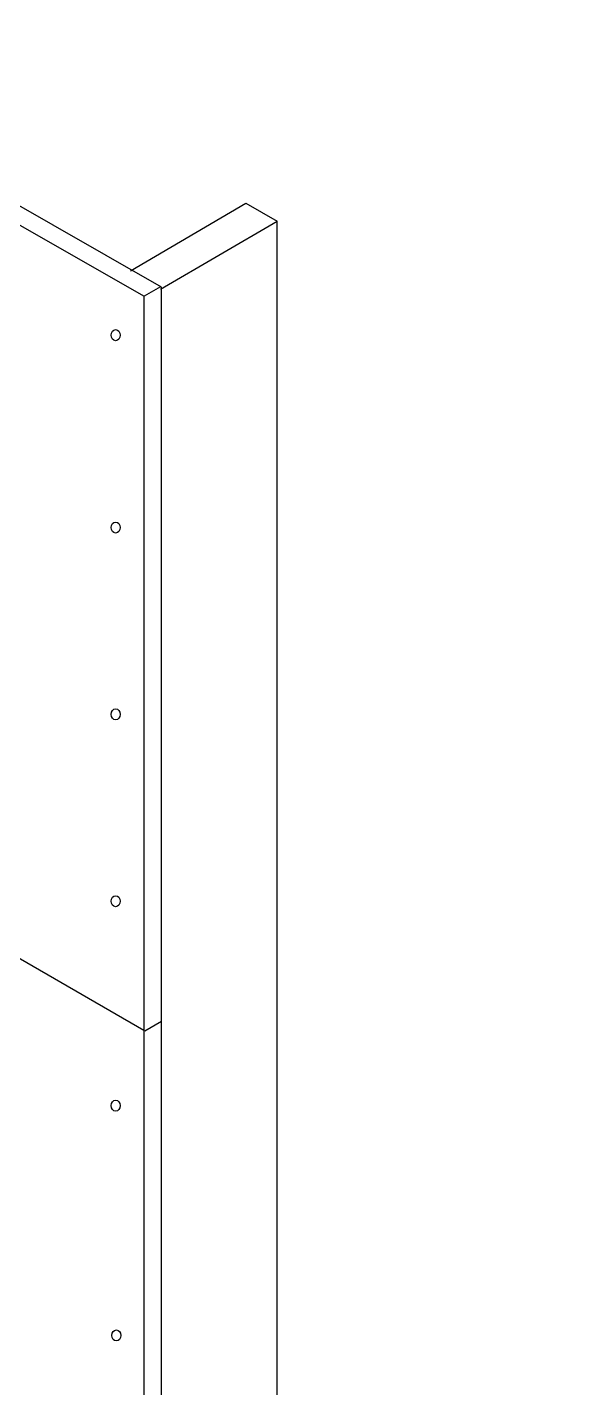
# Model space of a CAD drawing. Header units: inches. Extents: x -24 to 76, y -57 to 19.
# Drawn here: x 6.33 to 8.54, y 8.12 to 13.58 of the extents above; entities that cross this region are included whole.
import ezdxf

# ---------------------------------------------------------------- set-up
doc = ezdxf.new("R2010")
doc.units = ezdxf.units.IN
doc.header["$MEASUREMENT"] = 0
for name, color, linetype, lineweight in [('G-ANNO-TTLB', 7, 'Continuous', 0), ('TYVEK', 7, 'Continuous', 0), ('WALL SCRATCH', 7, 'Continuous', 0)]:
    doc.layers.add(name, color=color, linetype=linetype, lineweight=lineweight)

msp = doc.modelspace()

# ---------------------------------------------------------------- hatches: boundary and pattern name
at = {"layer": 'G-ANNO-TTLB', "true_color": 0xff00ff, "transparency": 33554687}
h = msp.add_hatch(color=6, dxfattribs=at)
edge = h.paths.add_edge_path()
edge.add_spline(control_points=[(19.9156, -15.0652), (19.9156, -15.0652), (-20.7721, -15.0652), (-20.7721, -15.0652), (-20.7721, -15.0652), (-20.7721, 19.0598), (-20.7721, 19.0598), (-20.7721, 19.0598), (19.9156, 19.0598), (19.9156, 19.0598), (19.9156, 19.0598), (19.9156, -15.0652), (19.9156, -15.0652)], knot_values=[0, 0, 0, 0, 1, 1, 1, 2, 2, 2, 3, 3, 3, 4, 4, 4, 4], degree=3, periodic=0)
edge = h.paths.add_edge_path()
edge.add_spline(control_points=[(-20.6471, 18.9348), (-20.6471, 18.9348), (-20.6471, -14.9402), (-20.6471, -14.9402), (-20.6471, -14.9402), (19.7906, -14.9402), (19.7906, -14.9402), (19.7906, -14.9402), (19.7906, 18.9348), (19.7906, 18.9348), (19.7906, 18.9348), (-20.6471, 18.9348), (-20.6471, 18.9348)], knot_values=[0, 0, 0, 0, 1, 1, 1, 2, 2, 2, 3, 3, 3, 4, 4, 4, 4], degree=3, periodic=0)
edge.add_line((-20.6471, 18.9348), (-20.6471, 18.9348))

# ---------------------------------------------------------------- linework, layer by layer
at = {"layer": 'G-ANNO-TTLB'}
for points in [[(19.9156, -15.0652), (19.9156, -15.0652), (-20.7721, -15.0652), (-20.7721, -15.0652), (-20.7721, -15.0652), (-20.7721, 19.0598), (-20.7721, 19.0598), (-20.7721, 19.0598), (19.9156, 19.0598), (19.9156, 19.0598), (19.9156, 19.0598), (19.9156, -15.0652), (19.9156, -15.0652)], [(-20.6471, 18.9348), (-20.6471, 18.9348), (-20.6471, -14.9402), (-20.6471, -14.9402), (-20.6471, -14.9402), (19.7906, -14.9402), (19.7906, -14.9402), (19.7906, -14.9402), (19.7906, 18.9348), (19.7906, 18.9348), (19.7906, 18.9348), (-20.6471, 18.9348), (-20.6471, 18.9348)]]:
    msp.add_open_spline(points, degree=3, knots=[0, 0, 0, 0, 1, 1, 1, 2, 2, 2, 3, 3, 3, 4, 4, 4, 4], dxfattribs=at)
at = {"layer": 'TYVEK', "color": 33, "lineweight": 25, "true_color": 0xcc9966}
for p, q in [((6.7447, 12.599), (7.2087, 12.8708)), ((7.2087, 12.8708), (7.3334, 12.7988)), ((6.8661, 12.5253), (7.3334, 12.7988)), ((7.3335, 6.9031), (7.3335, 12.7971))]:
    msp.add_line(p, q, dxfattribs=at)
at = {"layer": 'WALL SCRATCH', "color": 2, "lineweight": 25, "true_color": 0xffff00}
for p, q in [((6.8694, 12.5329), (3.1317, 14.6682)), ((6.7981, 12.4978), (3.0649, 14.6295)), ((6.8654, 12.5352), (6.8006, 12.4977)), ((6.8694, 6.6438), (6.8694, 12.5329)), ((6.7981, 12.4978), (6.7981, 6.6038)), ((6.217, 9.8872), (6.7981, 9.5508)), ((6.8694, 9.5859), (6.8026, 9.5473))]:
    msp.add_line(p, q, dxfattribs=at)
at = {"layer": 'WALL SCRATCH', "color": 252, "lineweight": 25, "true_color": 0x848484}
for centre in [(6.6855, 12.3407), (6.6855, 11.5686), (6.6855, 10.8186), (6.6855, 10.0686), (6.6855, 9.248), (6.6884, 8.3253)]:
    msp.add_ellipse(centre, major_axis=(0, 0.0221), ratio=0.812499, dxfattribs=at)

doc.saveas('drawing.dxf')
